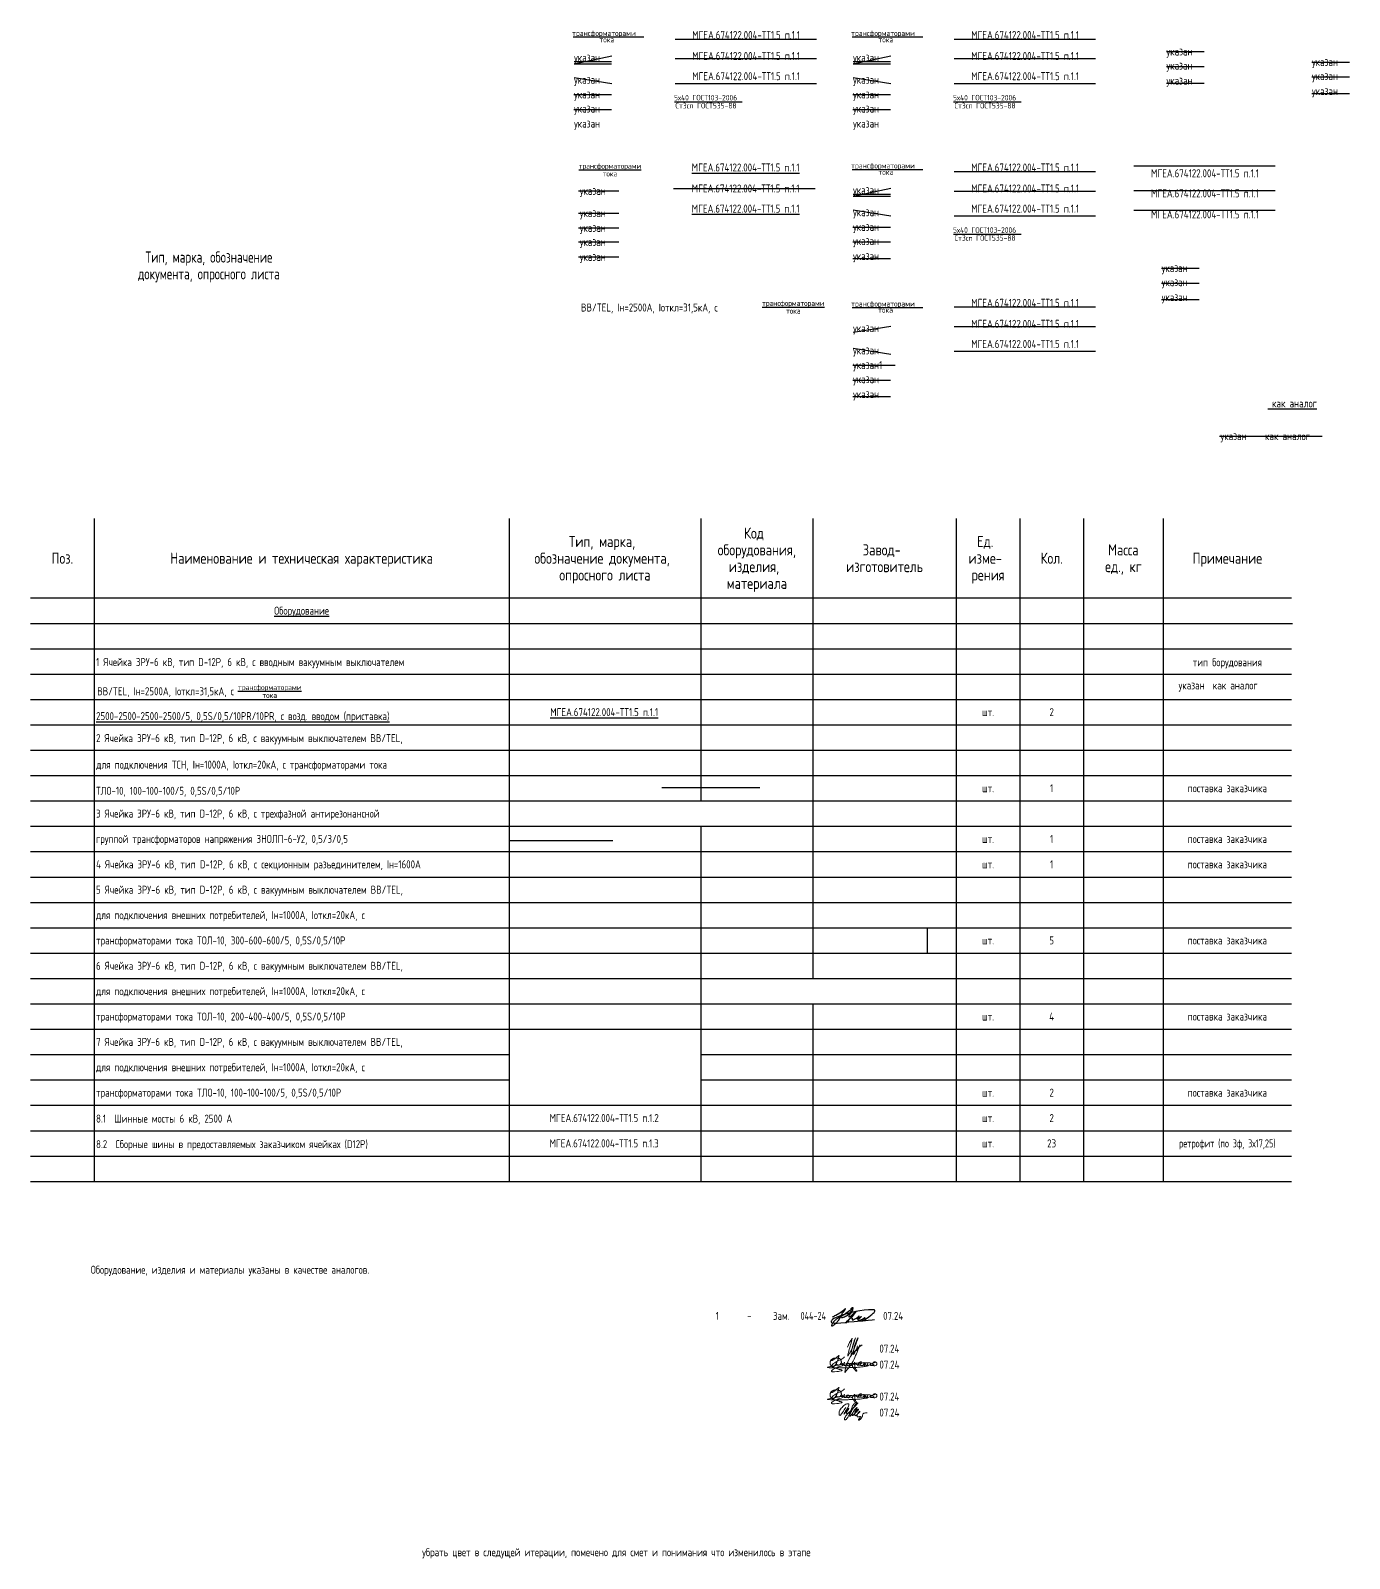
# Model space of a CAD drawing. Header units: millimetres. Extents: x 14741 to 16032, y 19426 to 19914.
# Drawn here: x 14741.5 to 15154.3, y 19436.1 to 19914.2 of the extents above; entities that cross this region are included whole.
import ezdxf
from ezdxf.enums import TextEntityAlignment as Align

# ---------------------------------------------------------------- set-up
doc = ezdxf.new("R2010")
doc.units = ezdxf.units.MM
doc.layers.add('Подписи', color=5, linetype='Continuous', lineweight=20)
doc.styles.add('GOST 2.304', font='CS_Gost2304.shx')
doc.styles.add('ГОСТ 2.304', font='CS_Gost2304.shx')
doc.styles.add('По объекту', font='CS_Gost2304.shx')

# ---------------------------------------------------------------- blocks, each defined once
blk = doc.blocks.new('шурыгин')
at = {"layer": 'Подписи'}
blk.add_lwpolyline([(47327, 39810, -0.049823), (47474, 40082, -0.024373), (47366, 39683, 0.054026), (47338, 39523), (47471, 39765), (47574, 40099, 0.070285), (47439, 39549, 0.045677), (47658, 40102, 0.094469), (47513, 39684, 0.094469), (47516, 39573, 0.073549), (47644, 39848, 0.08163), (47605, 39686, 0.135592), (47718, 39880, -0.019533), (47533, 39428, -0.073323), (47246, 39017, -0.225009), (47792, 39877)], format="xyb", dxfattribs=at)
blk = doc.blocks.new('*U32')
at = {"layer": 'Подписи'}
blk.add_blockref('шурыгин', (-48257, -39534), dxfattribs=at)
blk = doc.blocks.new('кухаренко')
at = {"layer": 'Подписи'}
for points in [[(4753.68, -2389.62, 0.005742), (4752.81, -2389.99, 0.008707), (4752.24, -2390.24, 0.0106), (4751.26, -2390.73, -0.046428), (4751.03, -2390.82, -0.028845), (4750.78, -2390.88, -0.009746), (4750.04, -2391, -0.001205), (4749.42, -2391.09, -0.003456), (4749.2, -2391.12, -0.006139), (4748.45, -2391.2, -0.006919), (4747.79, -2391.25, -0.004834), (4747.24, -2391.29, -0.002677), (4746.23, -2391.33, -0.003361), (4745.06, -2391.37, -0.00193), (4743.01, -2391.42, -0.005231), (4742.3, -2391.42, -0.002141), (4740.58, -2391.41, -0.019572), (4738.65, -2391.32, -0.750042), (4738.63, -2391.24, -0.058889), (4738.78, -2391.18, -0.009188), (4739.77, -2390.96, -0.006541), (4741.69, -2390.58, -0.010127), (4742.94, -2390.38, -0.010892), (4744.48, -2390.2, -0.007355), (4746.78, -2390.01, -0.006806), (4748.07, -2389.94, -0.003726), (4750.45, -2389.86, -0.016706), (4751.73, -2389.87, -0.067529), (4752.05, -2389.93, -0.087853), (4752.07, -2389.94, -0.014066), (4752.18, -2390.03)], [(4741.15, -2390.33, -0.005798), (4741.23, -2390.33, -0.008129), (4741.29, -2390.33, -0.006022), (4741.45, -2390.32, -0.027027), (4741.48, -2390.33, -0.19544), (4741.55, -2390.36, 0.152875), (4741.63, -2390.41), (4741.86, -2390.48), (4742.06, -2390.53, 0.129582), (4742.12, -2390.53, 0.038334), (4742.33, -2390.46, 0.029328), (4742.53, -2390.37, 0.094259), (4742.58, -2390.33, 0.003403), (4742.64, -2390.25, 0.001277), (4742.79, -2390.06, 0.000767), (4742.88, -2389.95, 0.002743), (4742.9, -2389.92, 0.109994), (4742.93, -2389.86, 0.044592), (4742.95, -2389.7, 0.018953), (4742.95, -2389.59, 0.020224), (4742.94, -2389.49, 0.029962), (4742.91, -2389.31, 0.026519), (4742.85, -2389.12, 0.025107), (4742.8, -2389, 0.026577), (4742.74, -2388.9, 0.049637), (4742.65, -2388.78, 0.034616), (4742.5, -2388.64, 0.030466), (4742.34, -2388.53, 0.054903), (4742.24, -2388.48, 0.022922), (4742.1, -2388.44, 0.013269), (4741.86, -2388.38, 0.007933), (4741.6, -2388.34, 0.015497), (4741.47, -2388.32, 0.030047), (4741.31, -2388.32, 0.019036), (4741.05, -2388.33, 0.019737), (4740.81, -2388.36, 0.024973), (4740.62, -2388.41, 0.020387), (4740.47, -2388.46, 0.01697), (4740.29, -2388.53, 0.022215), (4740.17, -2388.59, 0.017835), (4740.03, -2388.68, 0.053357), (4739.85, -2388.83, 0.047671), (4739.68, -2389.03, 0.022554), (4739.58, -2389.21, 0.027418), (4739.51, -2389.36, 0.017747), (4739.46, -2389.51, 0.024356), (4739.43, -2389.62, 0.035833), (4739.4, -2389.79, 0.027259), (4739.4, -2390, 0.021484), (4739.41, -2390.14, 0.036373), (4739.43, -2390.22, 0.048142), (4739.47, -2390.34, 0.049543), (4739.54, -2390.44, 0.008973), (4739.62, -2390.54, -0.006576), (4739.73, -2390.68, -0.010042), (4739.83, -2390.81, 0.0125), (4739.91, -2390.91, 0.086175), (4740.06, -2391.04, 0.047632), (4740.38, -2391.19), (4740.95, -2391.41), (4741.47, -2391.6), (4742.21, -2391.88, 0.037905), (4742.41, -2391.93, -0.018022), (4742.83, -2392.03, -0.012599), (4743.04, -2392.1, -0.03223), (4743.11, -2392.13, -0.091382), (4743.15, -2392.16, -0.092838), (4743.17, -2392.2, -0.095522), (4743.18, -2392.22, -0.111374), (4743.17, -2392.25, -0.135673), (4743.14, -2392.28, -0.082408), (4743.07, -2392.32, -0.004406), (4742.92, -2392.36, -0.004891), (4742.79, -2392.39), (4742.34, -2392.49), (4742.06, -2392.55), (4741.49, -2392.59), (4740.82, -2392.63, -0.016116), (4740.56, -2392.64, -0.011004), (4740.18, -2392.63, -0.039595), (4740.02, -2392.61, -0.059479), (4739.91, -2392.57, -0.078879), (4739.86, -2392.54, -0.096261), (4739.84, -2392.5, -0.108453), (4739.83, -2392.46, -0.057689), (4739.84, -2392.37, -0.053075), (4739.88, -2392.24, -0.134818), (4739.91, -2392.2), (4740.14, -2392.05), (4740.45, -2391.84), (4740.88, -2391.63), (4741.76, -2391.21, -0.052654), (4741.94, -2391.14, 0.019549), (4742.46, -2390.99), (4742.84, -2390.87), (4743.09, -2390.79), (4743.27, -2390.73, 0.265317), (4743.32, -2390.67, -0.114101), (4743.39, -2390.53, -0.052598), (4743.52, -2390.4, 0.097959), (4743.58, -2390.32, 0.011473), (4743.64, -2390.21, -0.009226), (4743.7, -2390.08, -0.001703), (4743.73, -2390.02, -0.000657), (4743.82, -2389.86, -0.029285), (4743.87, -2389.79, -0.015216), (4743.97, -2389.65)], [(4739.82, -2389.13, 0.026798), (4740.2, -2389.02, 0.059727), (4740.36, -2388.94, 0.004397), (4740.84, -2388.62, 0.011539), (4741.02, -2388.5, 0.001866), (4741.23, -2388.34, 0.000905), (4741.67, -2388, 0.09103), (4742.09, -2387.55, -0.647387), (4742.2, -2387.57, -0.120256), (4742.21, -2387.59, -0.00812), (4742.13, -2387.92, -0.001312), (4742.06, -2388.26, -0.009544), (4742.04, -2388.3, -0.014309), (4742, -2388.46, -0.00737), (4741.89, -2388.77, -0.003885), (4741.82, -2388.95, -0.001642), (4741.65, -2389.37, -0.007857), (4741.49, -2389.76, -0.011664), (4741.37, -2390.02, -0.038077), (4741.24, -2390.24, -0.020771), (4740.96, -2390.6, -0.010246), (4740.85, -2390.74, -0.008324), (4740.7, -2390.9, -0.03528), (4740.54, -2391.04, -0.062065), (4740.43, -2391.1, -0.104051), (4740.35, -2391.12, -0.065208), (4740.22, -2391.1, -0.050781), (4740.12, -2391.07, -0.059597), (4740.05, -2391.02, -0.087016), (4739.99, -2390.95, -0.102932), (4739.97, -2390.87, -0.098333), (4739.97, -2390.76, -0.064826), (4740.04, -2390.61, -0.017095), (4740.13, -2390.48, -0.024734), (4740.19, -2390.39, -0.026328), (4740.4, -2390.18, -0.049831), (4740.52, -2390.08), (4740.95, -2389.81), (4741.32, -2389.58, -0.03182), (4741.55, -2389.45, 0.017603), (4741.97, -2389.24), (4742.83, -2388.77), (4743.17, -2388.58), (4743.52, -2388.39, 0.083602), (4743.7, -2388.25, 0.050191), (4743.93, -2387.94)], [(4742.98, -2389.95, -0.046747), (4743.14, -2390.01, -0.091615), (4743.22, -2390.07, -0.026158), (4743.33, -2390.2, 0.033126), (4743.43, -2390.31, 0.008457), (4743.56, -2390.43, 0.012565), (4743.65, -2390.51, 0.034925), (4743.75, -2390.58, 0.023525), (4743.91, -2390.67, 0.055096), (4744, -2390.7, 0.030625), (4744.17, -2390.74, 0.093906), (4744.37, -2390.72, 0.095857), (4744.54, -2390.64, 0.216767), (4744.59, -2390.56, -0.312748), (4744.63, -2390.5, -0.391789), (4744.75, -2390.56, 0.241589), (4744.9, -2390.7, 0.011144), (4745.02, -2390.73, 0.020678), (4745.08, -2390.74, 0.039268), (4745.19, -2390.75, 0.034759), (4745.31, -2390.74, 0.117928), (4745.44, -2390.68, 0.191433), (4745.49, -2390.61, 0.063912), (4745.49, -2390.54, 0.03469), (4745.48, -2390.42, 0.024812), (4745.43, -2390.26, 0.044787), (4745.4, -2390.17, 0.071544), (4745.34, -2390.09, 0.06826), (4745.25, -2390.02, 0.054353), (4745.16, -2389.98, 0.037217), (4745.02, -2389.95, 0.040376), (4744.9, -2389.94, 0.050806), (4744.81, -2389.95, 0.104078), (4744.7, -2390, 0.096241), (4744.61, -2390.09, 0.047144), (4744.57, -2390.17, 0.042428), (4744.54, -2390.26, 0.052824), (4744.53, -2390.36, 0.073913), (4744.54, -2390.43, 0.143848), (4744.57, -2390.46, 0.087462), (4744.63, -2390.5)], [(4747.1, -2389.6, 0.01533), (4747.09, -2390, 0.027494), (4747.1, -2390.23), (4747.15, -2390.73), (4747.21, -2391.27, 0.074587), (4747.26, -2391.48, 0.039629), (4747.44, -2391.82, 0.019238), (4747.55, -2391.99, -0.019998), (4747.67, -2392.16, -0.015538), (4747.75, -2392.31, -0.03204), (4747.79, -2392.38, -0.091773), (4747.8, -2392.43, -0.238569), (4747.79, -2392.45, -0.159849), (4747.77, -2392.46, -0.047004), (4747.71, -2392.45, -0.036911), (4747.62, -2392.43, -0.032985), (4747.52, -2392.39, -0.046168), (4747.37, -2392.29, -0.076935), (4747.29, -2392.21), (4747.02, -2391.83), (4746.77, -2391.47), (4746.51, -2391.1, -0.103468), (4746.49, -2391.06, -0.018296), (4746.46, -2390.83, -0.019648), (4746.44, -2390.7, -0.01944), (4746.44, -2390.56, -0.094017), (4746.48, -2390.42, -0.114763), (4746.55, -2390.32, -0.093484), (4746.66, -2390.25, -0.076795), (4746.82, -2390.22, -0.007302), (4746.97, -2390.22, -0.008114), (4747.1, -2390.22, -0.010225), (4747.38, -2390.24, -0.019104), (4747.53, -2390.26, -0.049455), (4747.64, -2390.28, -0.029007), (4747.82, -2390.36, -0.036776), (4747.94, -2390.43, -0.041321), (4748.03, -2390.51, -0.064961), (4748.08, -2390.57, -0.06602), (4748.11, -2390.64, -0.136611), (4748.11, -2390.68, -0.090345), (4748.07, -2390.75)], [(4748.77, -2390.25, 0.014591), (4748.9, -2390.18, 0.018116), (4749.01, -2390.12, 0.015443), (4749.23, -2389.97, 0.053272), (4749.29, -2389.92, 0.126379), (4749.33, -2389.85, 0.092998), (4749.34, -2389.74, 0.062695), (4749.32, -2389.67, 0.090641), (4749.29, -2389.62, 0.086542), (4749.23, -2389.58, 0.083988), (4749.15, -2389.55, 0.037026), (4749.08, -2389.55, 0.040904), (4749, -2389.55, 0.033302), (4748.92, -2389.57, 0.013966), (4748.72, -2389.64, 0.034307), (4748.47, -2389.75, 0.127048), (4748.41, -2389.8, 0.042128), (4748.39, -2389.85, 0.014482), (4748.33, -2390, 0.012392), (4748.28, -2390.13, 0.0176), (4748.26, -2390.23, 0.10624), (4748.25, -2390.34, 0.131112), (4748.29, -2390.42, 0.094162), (4748.37, -2390.48, 0.051004), (4748.54, -2390.55, 0.010115), (4748.73, -2390.6, 0.032071), (4748.79, -2390.61, 0.009785), (4748.91, -2390.62, 0.006798), (4749.08, -2390.63, 0.01021), (4749.23, -2390.63, 0.003977), (4749.62, -2390.63, 0.028653), (4749.9, -2390.6, 0.053848), (4750.04, -2390.57, 0.115928), (4750.12, -2390.52, 0.196852), (4750.14, -2390.47, 0.098438), (4750.11, -2390.36, -0.06108), (4750.06, -2390.2, -0.005699), (4750.05, -2390.07, 0.010417), (4750.03, -2390, 0.035891), (4750.01, -2389.91, -0.027066), (4749.97, -2389.78, -0.054205), (4749.97, -2389.75, -0.021915), (4749.97, -2389.67)], [(4749.8, -2390.36, 0.007868), (4750.02, -2390.3, 0.007869), (4750.25, -2390.23, 0.045423), (4750.43, -2390.15, -0.455169), (4750.45, -2390.16), (4750.52, -2390.34), (4750.59, -2390.53, 0.1316), (4750.65, -2390.62, 0.233555), (4750.71, -2390.63), (4750.92, -2390.59), (4751.06, -2390.56, 0.564034), (4751.09, -2390.47, -0.265896), (4751.06, -2390.32, -0.077292), (4751.11, -2390.23, -0.07626), (4751.19, -2390.16)], [(4752.02, -2390.38, 0.109522), (4752.03, -2390.53, 0.160658), (4752.1, -2390.62, 0.055377), (4752.22, -2390.69, 0.068291), (4752.33, -2390.71, 0.029424), (4752.45, -2390.72, 0.028475), (4752.57, -2390.71, 0.060056), (4752.73, -2390.68, 0.059286), (4752.88, -2390.6, 0.24864), (4752.97, -2390.43, -0.41707), (4753.05, -2390.35, -0.677318), (4753.1, -2390.46, 0.312161), (4753.05, -2390.65, 0.094724), (4753.14, -2390.78, 0.252792), (4753.2, -2390.8), (4753.45, -2390.75), (4753.76, -2390.7, 0.185135), (4753.87, -2390.63, 0.075977), (4754.01, -2390.38, 0.056102), (4754.06, -2390.17, 0.077883), (4754.06, -2390.01, 0.067877), (4754, -2389.85, 0.107143), (4753.93, -2389.76, 0.048924), (4753.84, -2389.69, 0.033885), (4753.68, -2389.62, 0.029884), (4753.51, -2389.57, 0.04062), (4753.38, -2389.55, 0.079551), (4753.2, -2389.56, 0.107246), (4753.08, -2389.62, 0.024108), (4753.01, -2389.68, 0.01754), (4752.92, -2389.77, 0.020798), (4752.84, -2389.87, 0.01411), (4752.72, -2390.03, 0.088364), (4752.68, -2390.13, 0.049418), (4752.65, -2390.32)], [(4745.48, -2390.46, 0.006648), (4745.56, -2390.48, 0.012153), (4745.6, -2390.48, 0.004882), (4745.69, -2390.49, -0.011839), (4745.72, -2390.5, -0.019825), (4745.79, -2390.51, -0.012361), (4745.89, -2390.53, -0.011282), (4745.95, -2390.55, -0.005204), (4746.07, -2390.59, -0.018197), (4746.15, -2390.62, -0.030786), (4746.19, -2390.65, -0.092295), (4746.21, -2390.66, -0.034828), (4746.24, -2390.7, -0.09211), (4746.25, -2390.74, -0.069876), (4746.25, -2390.79)]]:
    blk.add_lwpolyline(points, format="xyb", dxfattribs=at)
for points in [[(4751.06, -2390.56), (4751.27, -2390.71), (4751.57, -2390.58), (4751.83, -2390.46), (4752.02, -2390.38), (4752.02, -2390.09), (4752.21, -2389.82)], [(4750.14, -2390.47), (4750.23, -2390.68), (4750.27, -2390.76)]]:
    blk.add_lwpolyline(points, dxfattribs=at)
blk = doc.blocks.new('*U33')
at = {"layer": 'Подписи', "xscale": 100, "yscale": 100, "zscale": 100}
blk.add_blockref('кухаренко', (-475415, 239265), dxfattribs=at)
blk = doc.blocks.new('Лобач2')
at = {"layer": 'Подписи', "color": 7}
blk.add_open_spline([(0, 0), (-26, -42), (-49, -81), (-81, -129), (-106, -153), (-116, -166), (-125, -166), (-138, -153), (-138, -142), (-138, -102), (-130, -76), (-109, -37), (-78, 1), (-38, 40), (8, 68), (38, 81), (58, 75), (66, 75), (72, 50), (53, 10), (12, -57), (-42, -142), (-35, -142), (-1, -92), (35, -45), (54, -25), (69, -18), (58, -44), (34, -76), (18, -99), (18, -117), (18, -128), (31, -137), (47, -125), (82, -94), (119, -48), (156, -8), (198, 47), (223, 89), (231, 104), (224, 114), (207, 107), (188, 92), (159, 58), (145, 37), (131, 6), (123, -19), (94, -94), (79, -133), (51, -194), (33, -222), (14, -244), (4, -253), (-12, -258), (-23, -253), (-27, -237), (-19, -209), (4, -176), (30, -144), (114, -57), (254, 88), (258, 99), (248, 99), (193, 35), (169, 5), (142, -34), (127, -66), (108, -97), (97, -130), (87, -153), (82, -170), (82, -183), (97, -178), (115, -156), (143, -124), (159, -101), (176, -77), (196, -55), (214, -37), (230, -19), (238, -6), (233, 2), (217, -11), (199, -31), (182, -52), (173, -67), (164, -86), (151, -111), (139, -135), (132, -152), (132, -160), (132, -171), (140, -171), (152, -166), (169, -147), (190, -128), (210, -107), (226, -90), (238, -78), (253, -63), (262, -51), (270, -41), (264, -35), (252, -40), (239, -45), (226, -57), (212, -71), (205, -81), (196, -94), (189, -112), (189, -133), (189, -159), (195, -173), (207, -173), (223, -162), (240, -144), (256, -127), (276, -110), (291, -96), (299, -84), (295, -76), (280, -86), (266, -104), (254, -122), (244, -141), (237, -157), (237, -178), (241, -194), (255, -194), (271, -194), (285, -194), (301, -188), (315, -192), (306, -203), (291, -221), (280, -235), (271, -248), (266, -261), (266, -270), (288, -261), (319, -240), (340, -200), (355, -159), (355, -129), (382, -120), (408, -115), (434, -115), (445, -115)], degree=3, dxfattribs=at)
blk = doc.blocks.new('*U34')
at = {"layer": 'Подписи', "xscale": 1.5, "yscale": 1.5, "zscale": 1.5}
blk.add_blockref('Лобач2', (-985, 385), dxfattribs=at)
blk = doc.blocks.new('*U74')
at = {"color": 0, "ltscale": 100}
for points in [[(-13.97, 2.17), (-13.72, 2.27), (-13.47, 2.44), (-13.24, 2.59), (-12.95, 2.77), (-11.72, 3.44), (-11.36, 3.7), (-10.86, 4.06), (-10.67, 4.21), (-10.45, 4.38), (-10.26, 4.52), (-10.13, 4.65), (-10.03, 4.74), (-10, 4.77), (-9.97, 4.79), (-9.95, 4.81), (-9.93, 4.81), (-9.92, 4.81), (-9.92, 4.79), (-9.93, 4.77), (-9.97, 4.72), (-10.04, 4.59), (-10.09, 4.51), (-10.17, 4.37), (-10.24, 4.24), (-10.37, 4), (-10.46, 3.85), (-10.55, 3.73), (-10.69, 3.55), (-10.93, 3.3), (-11.03, 3.12), (-11.09, 2.95), (-11.26, 2.7), (-11.47, 2.16), (-11.6, 1.89), (-11.78, 1.65), (-11.87, 1.47), (-12.18, 1.01), (-12.31, 0.84), (-12.48, 0.66), (-12.61, 0.48), (-12.78, 0.33), (-12.95, 0.18), (-13.05, 0.04), (-13.32, -0.2), (-13.53, -0.36), (-13.78, -0.54), (-13.91, -0.63), (-14.05, -0.71), (-14.14, -0.72), (-14.18, -0.72), (-14.21, -0.68), (-14.21, -0.58), (-14.19, -0.45), (-14.15, -0.31), (-14.05, -0.09), (-14, 0.02), (-13.89, 0.2), (-13.72, 0.42), (-13.63, 0.61), (-13.5, 0.76), (-13.41, 0.87), (-13.33, 0.95), (-13.18, 1.11), (-13.03, 1.27), (-12.87, 1.41), (-12.7, 1.54), (-12.48, 1.7), (-12.3, 1.83), (-12.1, 1.93), (-11.85, 2.07), (-11.52, 2.26), (-11.14, 2.44), (-10.94, 2.59), (-10.26, 2.97), (-9.78, 3.33), (-9.06, 3.83), (-8.3, 4.35), (-8.03, 4.52), (-7.63, 4.78), (-7.57, 4.84), (-7.54, 4.91), (-7.55, 4.98), (-7.6, 5), (-7.69, 5), (-7.82, 4.97), (-7.99, 4.89), (-8.19, 4.78), (-8.35, 4.67)], [(-11.19, 2.06), (-11.14, 2.03), (-11.07, 2.01), (-11.01, 2.01), (-10.91, 2.02), (-10.82, 2.04), (-10.71, 2.07), (-10.54, 2.12), (-10.21, 2.25), (-9.87, 2.41), (-9.58, 2.55), (-9.27, 2.77), (-9.04, 2.96), (-8.74, 3.23), (-8.46, 3.47), (-8.1, 3.86), (-7.76, 4.21), (-7.66, 4.32), (-7.6, 4.41), (-7.58, 4.48), (-7.6, 4.53), (-7.63, 4.52), (-7.68, 4.48), (-7.71, 4.39), (-7.95, 3.9), (-8.42, 3.19), (-8.63, 2.91), (-8.78, 2.65), (-8.84, 2.53), (-8.87, 2.45), (-8.88, 2.37), (-8.88, 2.29), (-8.86, 2.24), (-8.83, 2.23), (-8.74, 2.22), (-8.56, 2.26), (-8.42, 2.34), (-8.05, 2.67), (-7.62, 3.02), (-7.2, 3.41), (-6.86, 3.71), (-6.71, 3.84), (-6.6, 3.96), (-6.58, 3.98), (-6.59, 3.98), (-6.59, 3.99), (-6.6, 3.99), (-6.61, 3.99), (-6.62, 3.98), (-6.94, 3.47), (-7.86, 2.3), (-8.1, 2.05), (-8.2, 1.88), (-8.53, 1.58), (-8.72, 1.4), (-8.98, 1.13), (-9.22, 0.85), (-9.37, 0.69), (-9.52, 0.53), (-9.56, 0.48), (-9.62, 0.41), (-9.68, 0.35), (-9.73, 0.28), (-9.78, 0.26), (-9.81, 0.26), (-9.82, 0.28), (-9.82, 0.29), (-9.82, 0.31), (-9.81, 0.36), (-9.78, 0.41), (-9.73, 0.47), (-9.3, 0.94), (-8.77, 1.45), (-8.44, 1.74), (-8.37, 1.8), (-8.32, 1.83), (-8.24, 1.86), (-8.19, 1.9), (-8.12, 1.9), (-8.07, 1.91), (-7.94, 1.93), (-7.86, 1.92), (-7.84, 1.85), (-7.81, 1.78), (-7.82, 1.62), (-7.86, 1.54), (-7.86, 1.45), (-7.85, 1.37), (-7.82, 1.3), (-7.76, 1.27), (-7.51, 1.31), (-7.16, 1.45), (-6.63, 1.67), (-6.33, 1.86), (-5.93, 2.09), (-5.78, 2.19), (-5.71, 2.24), (-5.64, 2.31), (-5.64, 2.36), (-5.66, 2.38), (-5.69, 2.38), (-5.75, 2.37), (-5.83, 2.31), (-5.89, 2.25), (-5.99, 2.15), (-6.06, 2.08), (-6.25, 1.82), (-6.28, 1.76), (-6.3, 1.69), (-6.3, 1.63), (-6.29, 1.58), (-6.25, 1.55), (-6.19, 1.55), (-6.1, 1.55), (-5.97, 1.59), (-5.91, 1.64), (-5.53, 1.9), (-5.4, 1.99), (-5.22, 2.14), (-5.14, 2.21), (-5.02, 2.27), (-4.94, 2.31), (-5.01, 2.23), (-5.66, 1.62), (-5.73, 1.53), (-5.8, 1.41), (-5.87, 1.32), (-5.92, 1.22), (-5.93, 1.16), (-5.9, 1.1), (-5.78, 1.08), (-5.63, 1.09), (-5.47, 1.12), (-4.35, 1.57), (-3.99, 1.76), (-3.83, 1.82), (-3.79, 1.88), (-3.77, 1.91), (-3.78, 1.92), (-3.88, 1.86), (-4.19, 1.73), (-4.52, 1.45), (-4.55, 1.37), (-4.56, 1.27), (-4.54, 1.21), (-4.48, 1.18), (-4.31, 1.2), (-3.87, 1.37), (-3.32, 1.65), (-2.61, 2.22), (-2.18, 2.47), (-1.95, 2.68), (-1.65, 2.92), (-1.25, 3.3), (-0.97, 3.6), (-0.78, 3.96), (-0.73, 4.14), (-0.74, 4.3), (-0.92, 4.39), (-1.25, 4.42), (-1.94, 4.44), (-2.72, 4.4), (-4.08, 4.25), (-5.38, 4.06), (-6.63, 3.87), (-8.35, 3.5), (-10.3, 2.93), (-11.8, 2.44), (-13.53, 1.65), (-13.94, 1.35), (-14.18, 1.19), (-14.31, 0.97), (-14.37, 0.8), (-14.37, 0.61), (-14.32, 0.47), (-14.18, 0.35), (-13.42, 0.24), (-12.49, 0.23), (-11.41, 0.31), (-10.01, 0.46), (-8.84, 0.59), (-7.18, 0.75), (-6.18, 0.86), (-5.47, 0.9), (-4.49, 1), (-2.81, 1.13), (-1.59, 1.26), (-0.88, 1.35), (-0.79, 1.37)]]:
    blk.add_lwpolyline(points, dxfattribs=at)
blk = doc.blocks.new('*U75')
at = {"color": 0, "lineweight": -2}
blk.add_blockref('*U74', (-10, 0), dxfattribs=at)
at = {"color": 0, "lineweight": -2, "style": 'GOST 2.304'}
for tag, p in [('НОМЕР_ИЗМ', (-60, 2.5)), ('КОЛ_УЧ', (-50, 2.5)), ('ЛИСТ', (-40, 2.5)), ('ДАТА', (-5, 2.5))]:
    blk.add_attdef(tag, text='', height=2.5, dxfattribs=at).set_placement(p, align=Align.MIDDLE_CENTER)
at = {"color": 0, "lineweight": -2, "style": 'GOST 2.304', "width": 0.9}
blk.add_attdef('№ИЗМ', text='', height=2.5, dxfattribs=at).set_placement((-30, 2.5), align=Align.MIDDLE_CENTER)

msp = doc.modelspace()

# ---------------------------------------------------------------- linework, layer by layer
at = {"color": 7}
for p, q in [((14911.28, 19912.2), (14933.41, 19912.2)), ((14998.61, 19912.2), (15020.74, 19912.2)), ((14998.61, 19870.76), (15020.74, 19870.76)), ((14998.61, 19827.53), (15020.74, 19827.53))]:
    msp.add_line(p, q, dxfattribs=at)
for p, q in [((14943.22, 19911.54), (14987.45, 19911.54)), ((15030.56, 19911.54), (15074.78, 19911.54)), ((15096.98, 19907.61), (15108.77, 19907.61)), ((14911.6, 19903.82), (14923.42, 19906.29)), ((14911.6, 19904.49), (14923.28, 19904.49)), ((14911.6, 19903.82), (14923.28, 19903.82)), ((14943.22, 19905.42), (14987.45, 19905.42)), ((14998.93, 19903.82), (15010.75, 19906.29)), ((14998.93, 19904.49), (15010.61, 19904.49)), ((14998.93, 19903.82), (15010.61, 19903.82)), ((15030.56, 19905.42), (15074.78, 19905.42)), ((15096.98, 19902.95), (15108.77, 19902.95)), ((15142.51, 19904.34), (15154.3, 19904.34)), ((14923.42, 19897.55), (14911.6, 19899.41)), ((14943.22, 19897.67), (14987.45, 19897.67)), ((15010.75, 19897.55), (14998.93, 19899.41)), ((15030.56, 19897.67), (15074.78, 19897.67)), ((15096.98, 19897.77), (15108.77, 19897.77)), ((15142.51, 19899.68), (15154.3, 19899.68)), ((14911.55, 19894.16), (14923.33, 19894.16)), ((14998.88, 19894.16), (15010.66, 19894.16)), ((15142.51, 19894.5), (15154.3, 19894.5)), ((14911.55, 19889.51), (14923.33, 19889.51)), ((14943.04, 19891.9), (14964.24, 19891.9)), ((14998.88, 19889.51), (15010.66, 19889.51)), ((15030.37, 19891.9), (15051.58, 19891.9)), ((15030.56, 19870.1), (15074.78, 19870.1)), ((15086.84, 19871.88), (15131.07, 19871.88)), ((14998.93, 19862.38), (15010.75, 19864.85)), ((15030.56, 19863.98), (15074.78, 19863.98)), ((15086.84, 19864.13), (15131.07, 19864.13)), ((14998.93, 19863.05), (15010.61, 19863.05)), ((14998.93, 19862.38), (15010.61, 19862.38)), ((15010.75, 19856.1), (14998.93, 19857.97)), ((15030.56, 19856.23), (15074.78, 19856.23)), ((15086.84, 19858.01), (15131.07, 19858.01)), ((14998.88, 19852.72), (15010.66, 19852.72)), ((15030.37, 19850.46), (15051.58, 19850.46)), ((14998.88, 19848.07), (15010.66, 19848.07)), ((14998.88, 19842.89), (15010.66, 19842.89)), ((15095.47, 19839.85), (15107.25, 19839.85)), ((15095.47, 19835.19), (15107.25, 19835.19)), ((15030.56, 19827.75), (15074.78, 19827.75)), ((15095.47, 19830.01), (15107.25, 19830.01)), ((14998.93, 19819.83), (15010.75, 19821.69)), ((15030.56, 19821.63), (15074.78, 19821.63)), ((15010.75, 19812.88), (14998.93, 19814.75)), ((15030.56, 19813.88), (15074.78, 19813.88)), ((14998.88, 19809.5), (15012.11, 19809.5)), ((14998.88, 19804.85), (15010.66, 19804.85)), ((14998.88, 19799.67), (15010.66, 19799.67)), ((14761.38, 19761.52), (14761.38, 19554.09)), ((14891.24, 19761.52), (14891.24, 19554.09)), ((14951.27, 19761.52), (14951.27, 19673.15)), ((14986.35, 19761.52), (14986.35, 19617.59)), ((15031.23, 19761.52), (15031.23, 19554.09)), ((15051.14, 19761.52), (15051.14, 19554.09)), ((15071.05, 19761.52), (15071.05, 19554.09)), ((15096.02, 19761.52), (15096.02, 19554.09)), ((14741.47, 19736.65), (15136.15, 19736.65)), ((14741.47, 19728.71), (15136.47, 19728.71)), ((14741.47, 19720.78), (15136.15, 19720.78)), ((14741.47, 19712.84), (15136.15, 19712.84)), ((14741.47, 19704.9), (15136.15, 19704.9)), ((14741.47, 19696.96), (15136.15, 19696.96)), ((14741.47, 19689.03), (15136.15, 19689.03)), ((14741.47, 19681.09), (15136.15, 19681.09)), ((14741.47, 19673.15), (15136.15, 19673.15)), ((14741.47, 19665.21), (15136.15, 19665.21)), ((14951.27, 19665.21), (14951.27, 19554.09)), ((14741.47, 19657.28), (15136.15, 19657.28)), ((14741.47, 19649.34), (15136.15, 19649.34)), ((14741.47, 19641.4), (15136.15, 19641.4)), ((14741.47, 19633.46), (15136.15, 19633.46)), ((15022.18, 19625.53), (15022.18, 19633.46)), ((14741.47, 19625.53), (15136.15, 19625.53)), ((14741.47, 19617.59), (15136.15, 19617.59)), ((14741.47, 19609.65), (15136.15, 19609.65)), ((14986.35, 19609.65), (14986.35, 19554.09)), ((14741.47, 19601.71), (15136.15, 19601.71)), ((14741.47, 19593.78), (14891.24, 19593.78)), ((14951.27, 19593.78), (15136.15, 19593.78)), ((14741.47, 19585.84), (14891.24, 19585.84)), ((14951.27, 19585.84), (15136.15, 19585.84)), ((14741.47, 19577.9), (15136.15, 19577.9)), ((14741.47, 19569.96), (15136.15, 19569.96)), ((14741.47, 19562.03), (15136.15, 19562.03)), ((14741.47, 19554.09), (15136.15, 19554.09))]:
    msp.add_line(p, q)
at = {"linetype": 'Continuous'}
for p, q in [((14913.01, 19864.01), (14925.65, 19864.01)), ((14913.01, 19857.06), (14925.65, 19857.06)), ((14913.01, 19852.46), (14925.65, 19852.46)), ((14913.01, 19848.05), (14925.65, 19848.05)), ((14913.01, 19843.36), (14925.65, 19843.36)), ((15113.57, 19787.28), (15126.22, 19787.28))]:
    msp.add_line(p, q, dxfattribs=at)
at = {"color": 7, "linetype": 'Continuous'}
msp.add_line((14942.71, 19864.78), (14987.11, 19864.78), dxfattribs=at)
at = {"color": 1, "linetype": 'Continuous'}
msp.add_line((15126.22, 19787.28), (15145.76, 19787.28), dxfattribs=at)
at = {"color": 3}
for p, q in [((14939.11, 19677.37), (14969.74, 19677.37)), ((14891.24, 19660.8), (14923.74, 19660.8))]:
    msp.add_line(p, q, dxfattribs=at)

# ---------------------------------------------------------------- block references
at = {"color": 0, "lineweight": -2}
ref = msp.add_blockref('*U75', (15016.47, 19509.52), dxfattribs=at)
ref.add_attrib('НОМЕР_ИЗМ', '1', dxfattribs={"color": 0, "lineweight": -2, "height": 2.5, "style": 'GOST 2.304'}).set_placement((14956.47, 19512.02), align=Align.MIDDLE_CENTER)
ref.add_attrib('КОЛ_УЧ', '-', dxfattribs={"color": 0, "lineweight": -2, "height": 2.5, "style": 'GOST 2.304'}).set_placement((14966.47, 19512.02), align=Align.MIDDLE_CENTER)
ref.add_attrib('ЛИСТ', 'Зам.', dxfattribs={"color": 0, "lineweight": -2, "height": 2.5, "style": 'GOST 2.304'}).set_placement((14976.47, 19512.02), align=Align.MIDDLE_CENTER)
ref.add_attrib('№ИЗМ', '044-24', dxfattribs={"color": 0, "lineweight": -2, "height": 2.5, "style": 'GOST 2.304', "width": 0.8}).set_placement((14986.47, 19512.02), align=Align.MIDDLE_CENTER)
ref.add_attrib('ДАТА', '07.24', dxfattribs={"color": 0, "lineweight": -2, "height": 2.5, "style": 'GOST 2.304'}).set_placement((15011.47, 19512.02), align=Align.MIDDLE_CENTER)
at = {"layer": 'Подписи', "xscale": 0.01, "yscale": 0.01, "zscale": 0.01}
for name, p in [('*U32', (15006.47, 19499.52)), ('*U33', (15006.47, 19494.52)), ('*U33', (15006.47, 19484.52)), ('*U34', (15006.47, 19479.52))]:
    msp.add_blockref(name, p, dxfattribs=at)

# ---------------------------------------------------------------- texts
at = {"color": 1, "style": 'По объекту'}
for s, height, p in [('трансформаторами', 1.7533, (14911.01, 19912.49)), ('трансформаторами', 1.7533, (14998.34, 19912.49)), ('трансформаторами', 1.7533, (14998.34, 19871.05)), ('трансформаторами', 1.7533, (14998.34, 19827.83)), ('%%U как аналог', 2.5047, (15128.79, 19796.29)), (' как аналог', 2.5047, (15126.6, 19786.03)), ('8.1  Шинные мосты 6 кВ, 2500 А', 2.5, (14761.98, 19572.49)), ('8.2  Сборные шины в предоставляемых заказчиком ячейках (D12P)', 2.5, (14761.98, 19564.5))]:
    msp.add_text(s, height=height, dxfattribs=at).set_placement(p)
at = {"color": 7, "style": 'По объекту'}
for s, height, p in [('тока', 1.753, (14919.55, 19910.49)), ('тока', 1.753, (15006.88, 19910.49)), ('тока', 1.753, (15006.88, 19869.04)), ('BB/TEL, Iн=2500А, Iоткл=31,5кА, с ', 2.5047, (14913.78, 19826.28)), ('тока', 1.753, (15006.78, 19825.9)), ('1 Ячейка ЗРУ-6 кВ, тип D-12P, 6 кВ, с вводным вакуумным выключателем', 2.5, (14761.98, 19715.36)), ('%%U2500-2500-2500-2500/5, 0,5S/0,5/10PR/10PR, с возд. вводом (приставка)', 2.5, (14761.98, 19698.44)), ('2 Ячейка ЗРУ-6 кВ, тип D-12P, 6 кВ, с вакуумным выключателем BB/TEL,', 2.5, (14761.98, 19691.55)), ('для подключения ТСН, Iн=1000А, Iоткл=20кА, с трансформаторами тока', 2.5047, (14762.06, 19683.24)), ('ТЛО-10, 100-100-100/5, 0,5S/0,5/10P', 2.5, (14761.98, 19675.06))]:
    msp.add_text(s, height=height, dxfattribs=at).set_placement(p)
at = {"color": 7, "linetype": 'Continuous', "style": 'По объекту'}
for s, height, p in [('МГЕА.674122.004-ТТ1.5 п.1.1', 2.5047, (14965.45, 19912.79)), ('МГЕА.674122.004-ТТ1.5 п.1.1', 2.5047, (15052.78, 19912.79)), ('МГЕА.674122.004-ТТ1.5 п.1.1', 2.5047, (14965.45, 19906.22)), ('МГЕА.674122.004-ТТ1.5 п.1.1', 2.5047, (15052.78, 19906.22)), ('МГЕА.674122.004-ТТ1.5 п.1.1', 2.5047, (14965.45, 19899.92)), ('МГЕА.674122.004-ТТ1.5 п.1.1', 2.5047, (15052.78, 19899.92)), ('%%UМГЕА.674122.004-ТТ1.5 п.1.1', 2.5047, (14965.32, 19871.35)), ('МГЕА.674122.004-ТТ1.5 п.1.1', 2.5047, (15052.78, 19871.35)), ('МГЕА.674122.004-ТТ1.5 п.1.1', 2.5047, (15109.07, 19869.53)), ('МГЕА.674122.004-ТТ1.5 п.1.1', 2.5047, (14965.32, 19864.78)), ('МГЕА.674122.004-ТТ1.5 п.1.1', 2.5047, (15052.78, 19864.78)), ('МГЕА.674122.004-ТТ1.5 п.1.1', 2.5047, (15109.07, 19863.24)), ('%%UМГЕА.674122.004-ТТ1.5 п.1.1', 2.5047, (14965.32, 19858.48)), ('МГЕА.674122.004-ТТ1.5 п.1.1', 2.5047, (15052.78, 19858.48)), ('МГЕА.674122.004-ТТ1.5 п.1.1', 2.5047, (15109.07, 19856.67)), ('МГЕА.674122.004-ТТ1.5 п.1.1', 2.5047, (15052.78, 19829)), ('МГЕА.674122.004-ТТ1.5 п.1.1', 2.5047, (15052.78, 19822.43)), ('МГЕА.674122.004-ТТ1.5 п.1.1', 2.5047, (15052.78, 19816.13)), ('Код ', 3.493, (14968.81, 19756.95)), ('Ед. ', 3.493, (15041.19, 19754.33)), ('Поз.', 3.493, (14751.43, 19749.09)), ('оборудования,', 3.4925, (14968.81, 19751.71)), ('Завод- ', 3.493, (15008.79, 19751.71)), ('изме- ', 3.493, (15041.19, 19749.09)), ('Кол.', 3.493, (15061.09, 19749.09)), ('Масса', 3.493, (15083.53, 19751.71)), ('Примечание', 3.493, (15116.08, 19749.09)), ('изделия, ', 3.493, (14968.81, 19746.47)), ('изготовитель', 3.4925, (15008.79, 19746.47)), ('рения', 3.493, (15041.19, 19743.85)), ('ед., кг', 3.493, (15083.53, 19746.47)), ('материала', 3.493, (14968.81, 19741.23)), ('%%UОборудование', 2.5047, (14826.31, 19732.68)), ('тип борудования', 2.5047, (15116.08, 19716.53)), ('%%uМГЕА.674122.004-ТТ1.5 п.1.1', 2.5047, (14921.02, 19700.93)), ('шт.', 2.505, (15041.19, 19700.93)), ('шт.', 2.505, (15041.19, 19677.12)), ('поставка заказчика', 2.5047, (15116.08, 19677.12)), ('шт.', 2.505, (15041.19, 19661.25)), ('поставка заказчика', 2.5047, (15116.08, 19661.25)), ('шт.', 2.505, (15041.19, 19653.31)), ('поставка заказчика', 2.5047, (15116.08, 19653.31)), ('шт.', 2.505, (15041.19, 19629.5)), ('поставка заказчика', 2.5047, (15116.08, 19629.5)), ('шт.', 2.505, (15041.19, 19605.68)), ('4', 2.5, (15061.09, 19605.68)), ('поставка заказчика', 2.5047, (15116.08, 19605.68)), ('шт.', 2.505, (15041.19, 19581.87)), ('2', 2.5, (15061.09, 19581.87)), ('поставка заказчика', 2.5047, (15116.08, 19581.87))]:
    msp.add_text(s, height=height, dxfattribs=at).set_placement(p, align=Align.MIDDLE_CENTER)
at = {"style": 'По объекту'}
for s, p in [('указан ', (15097.03, 19906.38)), ('указан ', (14911.6, 19904.49)), ('указан ', (14998.93, 19904.49)), ('указан ', (15097.03, 19901.97)), ('указан ', (15142.56, 19903.11)), ('указан ', (14911.6, 19897.55)), ('указан ', (14998.93, 19897.55)), ('указан ', (15097.03, 19897.28)), ('указан ', (15142.56, 19898.7)), ('указан ', (14911.6, 19892.94)), ('указан ', (14998.93, 19892.94)), ('указан ', (15142.56, 19894.01)), ('указан ', (14911.6, 19888.53)), ('указан ', (14998.93, 19888.53)), ('указан ', (14911.6, 19883.84)), ('указан ', (14998.93, 19883.84)), ('указан ', (14913.38, 19862.76)), ('указан ', (14998.93, 19863.05)), ('указан ', (14913.38, 19855.81)), ('указан ', (14998.93, 19856.1)), ('указан ', (14913.38, 19851.2)), ('указан ', (14998.93, 19851.5)), ('указан ', (14913.38, 19846.79)), ('указан ', (14998.93, 19847.09)), ('указан ', (14913.38, 19842.11)), ('указан ', (14998.93, 19842.4)), ('указан ', (15095.52, 19838.62)), ('указан ', (15095.52, 19834.21)), ('указан ', (15095.52, 19829.53)), ('указан ', (14998.93, 19819.83)), ('указан ', (14998.93, 19812.88)), ('указан1 ', (14998.93, 19808.27)), ('указан ', (14998.93, 19803.86)), ('указан ', (14998.93, 19799.18)), ('указан ', (15113.95, 19786.03))]:
    msp.add_text(s, height=2.505, dxfattribs=at).set_placement(p)
at = {"linetype": 'Continuous', "style": 'По объекту'}
for s, p in [('5х40 ГОСТ103-2006', (14942.89, 19893.2)), ('5х40 ГОСТ103-2006', (15030.22, 19893.2)), ('Ст3сп ГОСТ535-88', (14943.32, 19890.7)), ('Ст3сп ГОСТ535-88', (15030.66, 19890.7)), ('5х40 ГОСТ103-2006', (15030.22, 19851.76)), ('Ст3сп ГОСТ535-88', (15030.66, 19849.26))]:
    msp.add_text(s, height=1.75, dxfattribs=at).set_placement(p, align=Align.MIDDLE_LEFT)
at = {"color": 1, "linetype": 'Continuous', "style": 'По объекту'}
for s, height, p in [('Тип, марка, ', 3.4925, (14921.26, 19754.33)), ('обозначение документа, ', 3.4925, (14921.26, 19749.09)), ('опросного листа', 3.4925, (14921.26, 19743.85)), ('МГЕА.674122.004-ТТ1.5 п.1.2', 2.5047, (14921.02, 19573.93)), ('шт.', 2.505, (15041.19, 19573.93)), ('2', 2.5, (15061.09, 19573.93)), ('МГЕА.674122.004-ТТ1.5 п.1.3', 2.5047, (14921.02, 19566)), ('шт.', 2.505, (15041.19, 19566)), ('23', 2.505, (15061.09, 19566))]:
    msp.add_text(s, height=height, dxfattribs=at).set_placement(p, align=Align.MIDDLE_CENTER)
at = {"linetype": 'Continuous', "style": 'По объекту'}
for s, height, p in [('Наименование и техническая характеристика', 3.4925, (14826.31, 19749.09)), ('2', 2.5, (15061.09, 19700.93)), ('1', 2.5, (15061.09, 19677.12)), ('1', 2.5, (15061.09, 19661.25)), ('1', 2.5, (15061.09, 19653.31)), ('5', 2.5, (15061.09, 19629.5))]:
    msp.add_text(s, height=height, dxfattribs=at).set_placement(p, align=Align.MIDDLE_CENTER)
at = {"color": 7, "linetype": 'Continuous', "style": 'По объекту'}
for s, height, p in [('3 Ячейка ЗРУ-6 кВ, тип D-12P, 6 кВ, с трехфазной антирезонансной', 2.5, (14761.98, 19669.18)), ('группой трансформаторов напряжения ЗНОЛП-6-У2, 0,5/3/0,5', 2.5047, (14761.98, 19661.25)), ('4 Ячейка ЗРУ-6 кВ, тип D-12P, 6 кВ, с секционным разъединителем, Iн=1600А', 2.5, (14761.98, 19653.31)), ('5 Ячейка ЗРУ-6 кВ, тип D-12P, 6 кВ, с вакуумным выключателем BB/TEL,', 2.5, (14761.98, 19645.37)), ('для подключения внешних потребителей, Iн=1000А, Iоткл=20кА, с', 2.5047, (14761.98, 19637.43)), ('трансформаторами тока ТОЛ-10, 300-600-600/5, 0,5S/0,5/10P', 2.5, (14761.98, 19629.5)), ('6 Ячейка ЗРУ-6 кВ, тип D-12P, 6 кВ, с вакуумным выключателем BB/TEL,', 2.5, (14761.98, 19621.56)), ('для подключения внешних потребителей, Iн=1000А, Iоткл=20кА, с', 2.5047, (14761.98, 19613.62)), ('трансформаторами тока ТОЛ-10, 200-400-400/5, 0,5S/0,5/10P', 2.5, (14761.98, 19605.68)), ('7 Ячейка ЗРУ-6 кВ, тип D-12P, 6 кВ, с вакуумным выключателем BB/TEL,', 2.5, (14761.98, 19597.75)), ('для подключения внешних потребителей, Iн=1000А, Iоткл=20кА, с', 2.5047, (14761.98, 19589.81)), ('трансформаторами тока ТЛО-10, 100-100-100/5, 0,5S/0,5/10P', 2.5, (14761.98, 19581.87))]:
    msp.add_text(s, height=height, dxfattribs=at).set_placement(p, align=Align.MIDDLE_LEFT)
at = {"color": 93, "linetype": 'Continuous', "true_color": 0x4fc44f, "style": 'По объекту', "width": 0.9}
msp.add_text('ретрофит (по 3ф, 3х17,25)', height=2.5047, dxfattribs=at).set_placement((15116.08, 19566), align=Align.MIDDLE_CENTER)
at = {"linetype": 'Continuous', "lineweight": 25, "style": 'ГОСТ 2.304'}
for p in [(15007.16, 19500.52), (15007.17, 19495.52), (15007.16, 19485.52), (15007.17, 19480.52)]:
    msp.add_text('07.24', height=2.5, dxfattribs=at).set_placement(p)
at = {"color": 1, "char_height": 1.7533, "attachment_point": 1, "style": 'По объекту'}
for insert in [(14913.06, 19872.68), (14970.45, 19829.75)]:
    msp.add_mtext('{\\H0.98x;\\C1;\\Sтрансформаторами/тока;}', dxfattribs=dict(at, insert=insert))
at = {"color": 1, "insert": (14797.29, 19845.07), "char_height": 3.4925, "width": 55.7207, "attachment_point": 2, "line_spacing_factor": 0.9, "style": 'По объекту'}
msp.add_mtext('{\\W0.9;Тип, марка, обозначение \\C3;документ\\C1;а, опросного листа}', dxfattribs=at)
at = {"color": 7, "char_height": 2.5047, "style": 'По объекту'}
for s, insert, width, attachment_point in [('\\A1;BB/TEL, Iн=2500А, Iоткл=31,5кА, с {\\H0.7x;\\Sтрансформаторами/тока;}', (14762.35, 19709.56), 98.0459, 1), ('убрать цвет в следущей итерации, помечено для смет и понимания что изменилось в этапе ', (14924.84, 19439.31), 151.9309, 2)]:
    msp.add_mtext(s, dxfattribs=dict(at, insert=insert, width=width, attachment_point=attachment_point))
at = {"insert": (15100.82, 19710.55), "char_height": 2.5047, "width": 35.6517, "attachment_point": 1, "style": 'По объекту'}
msp.add_mtext('указан {\\C1; как аналог}', dxfattribs=at)
at = {"insert": (14760.32, 19524.53), "char_height": 2.5, "attachment_point": 7, "style": 'ГОСТ 2.304'}
msp.add_mtext_dynamic_manual_height_columns('\\pt2320;Оборудование, изделия и материалы указаны в качестве аналогов.', width=184.3185, gutter_width=0.125, heights=[0.0632], dxfattribs=at)

doc.saveas('drawing.dxf')
